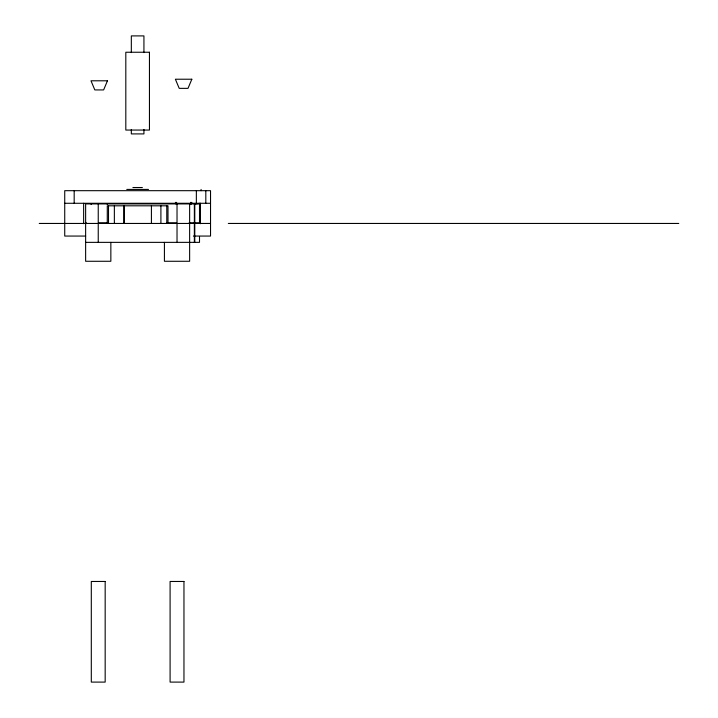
<?xml version="1.0" encoding="UTF-8"?>
<svg xmlns="http://www.w3.org/2000/svg" width="718" height="718" viewBox="0 0 718 718"><rect width="100%" height="100%" fill="white"/><g stroke="black" fill="none" stroke-linecap="round" stroke-linejoin="round"><path stroke-width="1.08" d="M107.215 204.468L107.449 203.912M189.956 204.388L190.808 202.341M190.988 204.37L191.832 202.341M132.902 187.524L142.361 187.524M126.763 189.417L148.509 189.417M64.728 203.284L210.536 203.284M86.519 222.822L85.63 222.822L85.63 203.912L199.505 203.912L199.505 222.822L189.112 222.822M107.153 222.822L98.24 222.822L98.24 203.912M167.177 222.822L177.023 222.822L177.023 203.912M39.23 223.451L210.536 223.451M228.315 223.451L678.77 223.451M85.657 236.06L64.728 236.06L64.728 190.683L210.536 190.683L210.536 236.06L193.375 236.06M85.63 242.361L199.505 242.361L199.505 236.455M176.413 202.341L177.274 204.388M175.389 202.341L176.242 204.37M90.998 203.912L91.231 204.468M205.815 190.683L205.815 203.284M201.085 189.417L201.085 190.683M200.457 223.729L200.457 203.284L194.784 203.912L194.784 222.822M196.355 190.683L196.355 203.284M194.784 223.451L194.784 242.361M194.363 203.912L194.363 222.822M194.363 223.451L194.363 242.361M189.633 203.912L189.633 222.822M189.633 223.451L189.633 261.271L164.422 261.271L164.422 242.361M177.023 223.451L177.023 242.361M167.994 223.451L167.994 205.806L107.287 205.806L107.269 223.451M166.773 205.806L166.773 223.451M160.904 205.806L160.904 223.451M151.417 205.806L151.417 223.451M143.932 52.602L143.932 35.9L131.331 35.9L131.331 52.602M143.932 129.455L143.932 133.907L131.331 133.907L131.331 129.455M124.322 205.806L124.322 223.451M123.846 205.806L123.846 223.451M114.359 205.806L114.359 223.451M110.85 242.361L110.85 261.271L85.63 261.271L85.63 223.451M108.499 205.806L108.499 223.451M98.24 223.451L98.24 242.361M83.638 203.284L83.638 223.693M74.178 190.683L74.178 203.284M107.449 80.793L103.625 89.93L94.821 89.93L90.998 80.793L107.449 80.793M191.832 79.222L188.017 88.359L179.213 88.359L175.389 79.222L191.832 79.222M149.452 52.243L125.812 52.243L125.812 130.057L149.452 130.057L149.452 52.243M105.169 581.472L91.303 581.472L91.303 682.1L105.169 682.1L105.169 581.472M183.961 581.472L170.094 581.472L170.094 682.1L183.961 682.1L183.961 581.472"/></g></svg>
